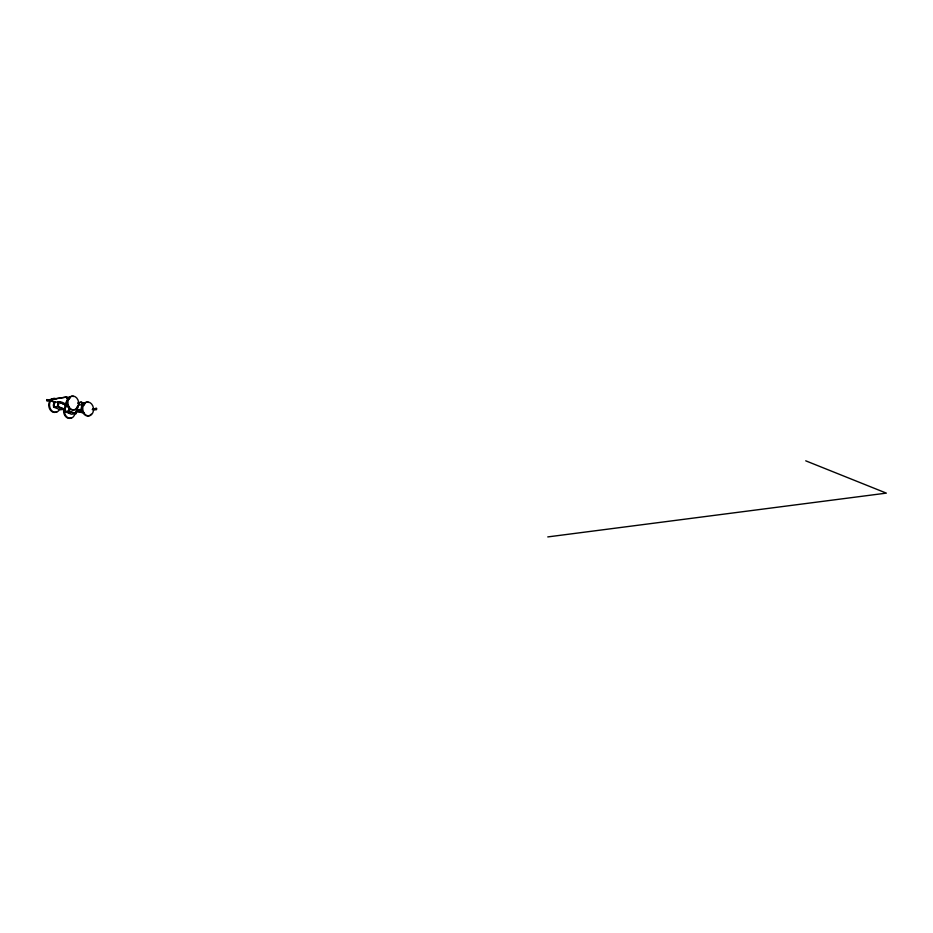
<?xml version="1.0" encoding="UTF-8"?>
<svg xmlns="http://www.w3.org/2000/svg" width="933" height="933" viewBox="0 0 933 933"><rect width="100%" height="100%" fill="white"/><g stroke="black" fill="none" stroke-linecap="round" stroke-linejoin="round"><path stroke-width="1.4" d="M55.385 402.694L50.394 400.7L47.245 401.097A4 1.003 11 0 1 46.883 400.14L66.558 397.05A4 1.003 11 0 1 69.998 397.61L66.744 398.578L69.998 397.61M53.589 407.08L57.368 406.59L64.109 409.284L60.33 409.774L53.589 407.08L54.511 402.345L58.278 401.855L65.03 404.56M57.368 406.59L58.278 401.855M68.074 406.683L65.438 405.622L66.733 400.84L64.983 409.179L58.021 406.578C55.14 394.274 76.04 411.103 58.931 401.855M59.315 401.808L58.021 406.578M46.977 400.105L66.36 397.038M75.002 413.436A6.963 5.376 82.6 0 1 68.471 417.949A6.963 5.376 82.6 0 1 64.517 409.237L65.298 405.68M64.68 411.511L68.459 411.033L75.2 413.727L71.421 414.217L64.68 411.511L65.602 406.788L68.121 406.461M67.083 400.724L66.173 405.447L68.867 406.531M68.459 411.033L69.147 407.488M76.996 408.887L76.074 413.622L69.112 411.021L69.567 408.666M69.94 408.607L69.112 411.021M76.389 410.123L76.074 413.622M76.751 409.96C94.373 414.719 71.456 413.191 77.439 406.415M77.252 409.89L78.174 405.167L81.952 404.677L81.031 409.4L77.252 409.89L84.005 412.596M81.229 402.111L77.975 403.079L81.229 402.111L84.833 403.546L81.579 404.525L84.075 405.528M95.959 408.619L92.81 409.027L95.959 408.619A4 1.003 11 0 1 96.321 409.575L93.475 409.972M96.227 409.622L96.332 409.051A4 1.003 11 0 0 96.076 408.048M47.082 399.534L46.988 399.581A4 1.003 11 0 0 47.117 400.374M96.332 409.051L92.204 409.587M65.438 405.622L68.447 406.625M81.684 403.954L84.833 403.546M78.442 411.371L81.194 411.01M81.078 411.581L76.751 412.106A4 1.003 11 0 1 75.818 412.036M547.764 536.918L886.35 493.125L805.727 460.82M66.255 397.61L66.453 397.61A4 1.003 11 0 1 69.882 398.169M81.124 402.671L84.716 404.117M66.744 398.578L68.984 399.476M51.747 400.63L55.49 402.135M70.558 413.097A1.994 1.539 82.6 0 1 69.019 413.004M68.692 412.678A1.994 1.539 82.6 0 1 68.272 411.756M71.806 417.599A6.963 5.376 82.6 0 1 65.811 416.748A6.963 5.376 82.6 0 1 63.759 409.33M70.418 413.237A1.994 1.539 82.6 0 1 69.637 412.922M91.259 414.182A6.963 5.376 82.6 0 1 82.174 410.543A6.963 5.376 82.6 0 1 88.647 402.438M59.654 409.132A6.963 5.376 82.6 0 1 52.318 411.243A6.963 5.376 82.6 0 1 50.184 401.645M53.414 398.613A6.963 5.376 82.6 0 1 56.202 398.776M56.96 411.651A6.963 5.376 82.6 0 1 50.429 410.17A6.963 5.376 82.6 0 1 49.437 401.75M51.362 399.324A6.963 5.376 82.6 0 1 55.455 398.869M54.476 406.648A1.994 1.539 82.6 0 1 54.429 403.849M55.98 407.243A1.994 1.539 82.6 0 1 55.583 407.289M55.35 407.324A1.994 1.539 82.6 0 1 53.438 405.82A1.994 1.539 82.6 0 1 54.487 403.453M75.328 409.284A6.963 5.376 82.6 0 1 67.188 403.709A6.963 5.376 82.6 0 1 73.812 396.49M83.387 405.214A6.963 5.376 82.6 0 0 88.238 415.896A6.963 5.376 82.6 0 0 92.74 405.762A6.963 5.376 82.6 0 0 83.387 405.214M68.552 399.277A6.963 5.376 82.6 0 0 73.392 409.949A6.963 5.376 82.6 0 0 77.906 399.825A6.963 5.376 82.6 0 0 68.552 399.277"/></g></svg>
